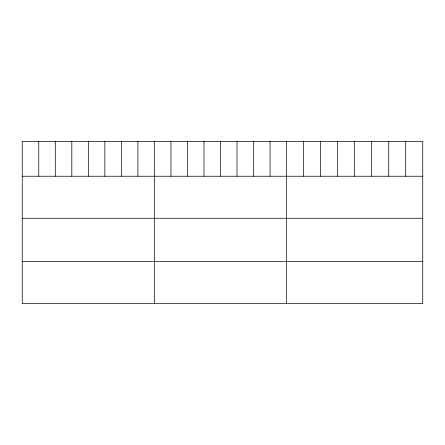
<?xml version="1.0" encoding="UTF-8"?>
<svg xmlns="http://www.w3.org/2000/svg" width="445" height="445" viewBox="0 0 445 445"><rect width="100%" height="100%" fill="white"/><g stroke="black" fill="none" stroke-linecap="round" stroke-linejoin="round"><path stroke-width="0.67" d="M422.75 176.237L422.75 303.607L22.25 303.607L22.25 141.393L422.75 141.393L422.75 176.237L22.25 176.237M22.25 218.267L422.75 218.267M22.25 261.577L422.75 261.577M405.729 141.393L405.729 176.237M388.707 141.393L388.707 176.237M371.686 141.393L371.686 176.237M354.665 141.393L354.665 176.237M337.644 141.393L337.644 176.237M320.623 141.393L320.623 176.237M303.601 141.393L303.601 176.237M286.58 141.393L286.58 303.607M270.059 141.393L270.059 176.237M253.539 141.393L253.539 176.237M237.018 141.393L237.018 176.237M220.498 141.393L220.498 176.237M203.977 141.393L203.977 176.237M187.456 141.393L187.456 176.237M170.936 141.393L170.936 176.237M154.415 141.393L154.415 303.607M137.894 141.393L137.894 176.237M121.374 141.393L121.374 176.237M104.853 141.393L104.853 176.237M88.333 141.393L88.333 176.237M71.812 141.393L71.812 176.237M55.291 141.393L55.291 176.237M38.771 141.393L38.771 176.237"/></g></svg>
